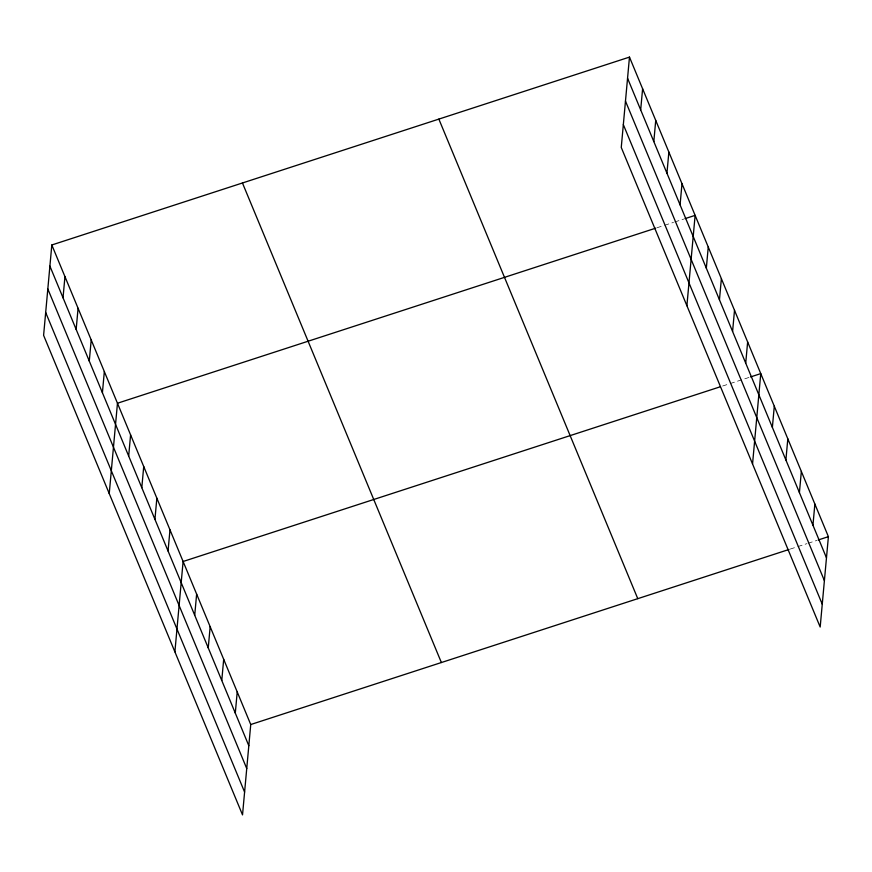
<?xml version="1.0" encoding="UTF-8"?>
<svg xmlns="http://www.w3.org/2000/svg" width="872" height="872" viewBox="0 0 872 872"><rect width="100%" height="100%" fill="white"/><g stroke="black" fill="none" stroke-linecap="round" stroke-linejoin="round"><path stroke-width="0.65" stroke-dasharray="4.36 3.27" d="M656.998 227.756L663.352 225.695M664.628 225.281L673.522 222.382M674.786 221.968L683.681 219.079M722.637 386.013L728.992 383.953M730.267 383.538L749.331 377.336M790.272 549.066L796.627 546.995M797.902 546.581L806.796 543.692M808.072 543.278L816.966 540.389"/><path stroke-width="1.31" d="M51.819 244.978L43.6 335.339L242.525 814.895L250.744 724.534L51.819 244.978L629.475 57.105L828.4 536.662L820.181 627.023L621.256 147.466L629.475 57.105M63.024 297.777L64.953 276.62M76.158 329.431L78.077 308.274M89.282 361.084L91.211 339.927M102.416 392.727L104.335 371.581M109.24 493.596L117.469 403.235L655.722 228.17M128.674 456.034L130.593 434.877M141.798 487.688L143.727 466.531M154.933 519.331L156.851 498.185M168.056 550.984L169.986 529.838M174.891 651.842L183.109 561.492L720.098 386.841M194.718 615.251L196.636 594.094M208.245 647.863L210.163 626.706M221.771 680.465L223.69 659.319M235.298 713.078L237.217 691.932M640.68 109.905L642.61 88.759M653.815 141.558L655.733 120.401M666.938 173.212L668.868 152.055M680.073 204.855L681.991 183.709M686.896 305.723L695.126 215.362L684.956 218.665M706.331 268.162L708.249 247.005M719.455 299.815L721.384 278.659M732.589 331.458L734.507 310.312M745.713 363.112L747.642 341.966M752.547 463.969L760.766 373.619L750.596 376.922M772.374 427.378L774.292 406.221M785.89 459.991L787.819 438.834M799.417 492.593L801.346 471.447M812.944 525.206L814.873 504.06M250.744 724.534L789.007 549.48M818.23 539.975L828.4 536.662M627.557 78.251L826.471 557.818M625.475 101.098L824.4 580.654M623.338 124.62L822.252 604.187M438.856 119.104L637.77 598.661M242.449 182.978L441.374 662.535M49.9 266.124L248.814 745.691M47.818 288.959L246.743 768.526M45.682 312.492L244.596 792.059"/></g></svg>
